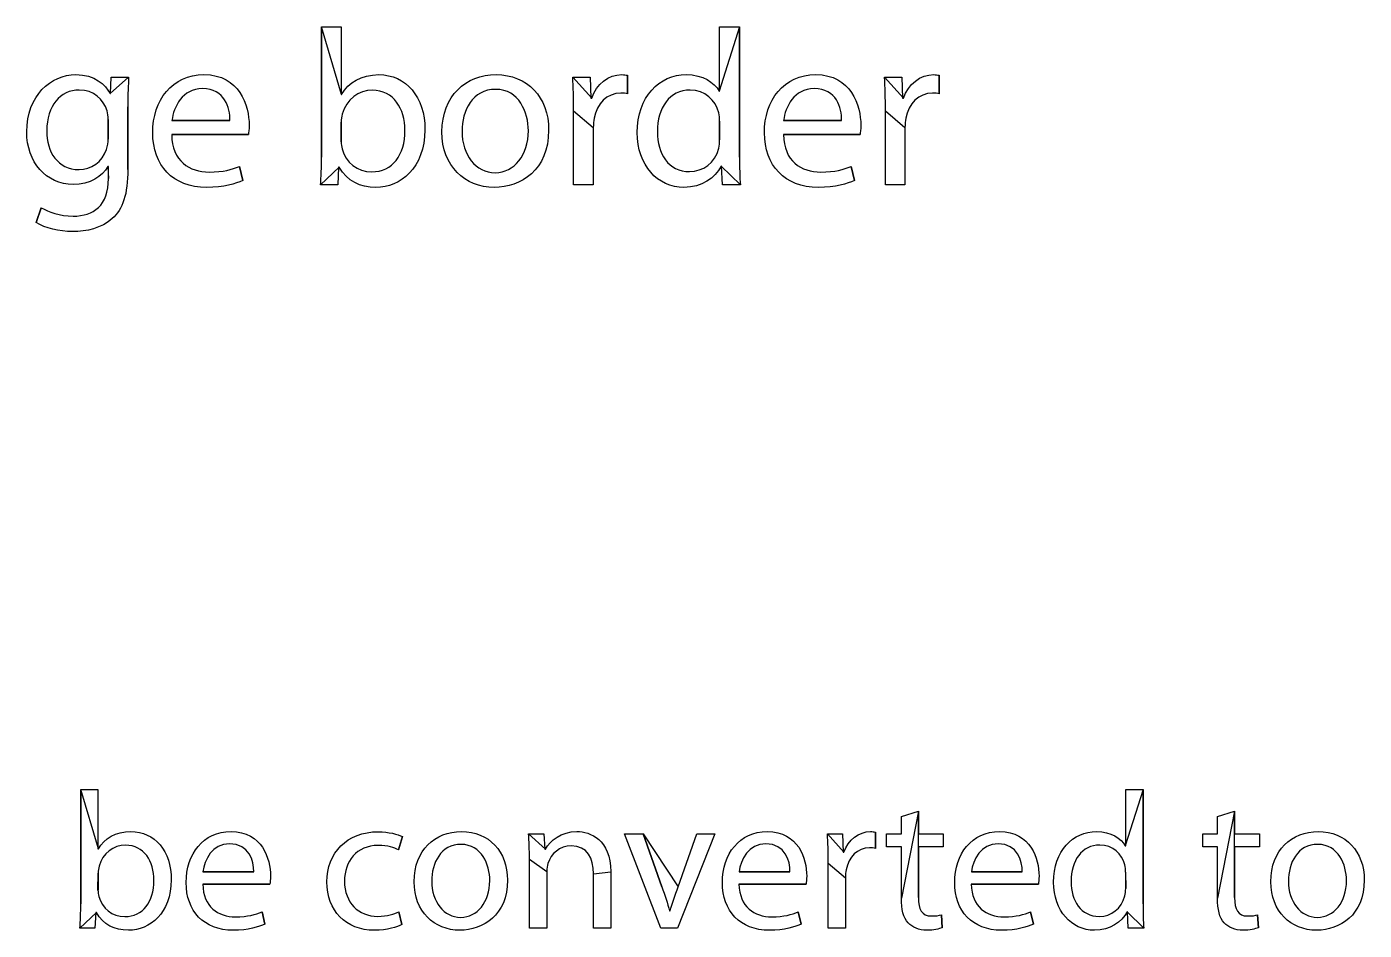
# Model space of a CAD drawing. Extents: x 1 to 901, y -2 to 434.
# Drawn here: x 807.8 to 884.8, y 328.2 to 380.2 of the extents above; entities that cross this region are included whole.
import ezdxf

# ---------------------------------------------------------------- set-up
doc = ezdxf.new("R2010")
doc.units = 0
doc.layers.add('Design_Template', color=7, linetype='CONTINUOUS')

msp = doc.modelspace()

# ---------------------------------------------------------------- linework, layer by layer
at = {"layer": 'Design_Template', "color": 7}
for points in [[(824.741396, 380.223755), (825.872597, 380.223755), (825.872597, 376.321005), (825.897771, 376.321005)], [(824.741396, 372.712667), (824.741396, 380.223755), (824.741396, 380.223755), (824.741396, 380.223755), (824.741396, 380.223755)], [(847.651271, 376.512733), (847.674821, 376.512733), (847.674821, 380.223755), (848.819015, 380.223755), (848.819015, 380.223755), (848.819015, 380.223755)], [(848.819015, 380.223755), (848.819015, 372.712667)], [(812.558039, 376.38438), (812.583213, 376.38438), (812.633561, 377.32136), (813.632397, 377.32136)], [(839.213954, 377.322163), (840.214413, 377.322163), (840.254204, 376.102002), (840.304552, 376.102002)], [(842.37206, 377.424043), (842.37206, 376.358709)], [(857.171878, 377.322163), (858.172338, 377.322163), (858.212129, 376.102002), (858.262477, 376.102002)], [(860.328361, 377.424043), (860.328361, 376.358709)], [(813.582861, 375.613456), (813.582861, 372.00592), (813.582861, 372.00592), (813.582861, 372.00592), (813.583673, 372.00592)], [(840.396315, 374.419769), (840.396315, 371.106643), (839.265113, 371.106643), (839.265113, 375.383222), (839.265925, 375.383222), (839.265925, 375.383222), (839.265925, 375.383222)], [(858.353428, 374.419769), (858.353428, 371.106643), (857.222226, 371.106643), (857.222226, 375.383222), (857.222226, 375.383222), (857.222226, 375.383222), (857.22385, 375.383222)], [(812.448411, 373.75233), (812.448411, 374.869808), (812.448411, 374.869808), (812.448411, 374.869808), (812.450847, 374.869808)], [(816.127861, 374.819269), (819.46787, 374.819269), (819.46787, 374.819269), (819.46787, 374.819269)], [(825.867725, 374.716586), (825.867725, 373.599108), (825.867725, 373.599108), (825.867725, 373.599108), (825.870161, 373.599108)], [(847.674009, 373.713824), (847.674009, 374.791994), (847.674009, 374.791994), (847.674009, 374.791994)], [(851.363204, 374.819269), (854.703212, 374.819269), (854.703212, 374.819269)], [(820.53167, 374.00984), (816.113244, 374.009037), (816.113244, 374.009037), (816.113244, 374.009037), (816.113244, 374.009037)], [(832.835212, 374.20237), (832.835212, 374.20237), (832.835212, 374.20237)], [(837.826141, 374.266547), (837.826141, 374.266547), (837.826141, 374.266547)], [(855.767824, 374.00984), (851.350211, 374.009037), (851.350211, 374.009037), (851.350211, 374.009037)], [(812.467901, 371.479671), (812.467901, 372.17278), (812.441103, 372.17278)], [(820.012763, 372.17278), (820.207657, 371.364153)], [(848.870987, 371.107446), (847.841293, 371.107446), (847.791758, 372.186417), (847.76496, 372.186417)], [(855.249729, 372.17278), (855.444624, 371.364153)], [(825.767842, 372.134274), (825.729675, 372.134274), (825.677703, 371.107446), (824.689424, 371.107446)], [(808.30771, 368.937469), (808.59518, 369.797437)], [(810.875448, 329.689368), (810.875448, 336.263475), (810.87626, 336.263475), (810.87626, 336.263475), (810.87626, 336.263475)], [(810.87626, 336.263475), (811.866163, 336.263475), (811.866163, 332.847667), (811.888089, 332.847667)], [(871.043511, 333.016933), (871.065436, 333.016933), (871.065436, 336.264277), (872.064272, 336.263475), (872.064272, 336.263475), (872.064272, 336.263475), (872.064272, 336.263475)], [(872.064272, 336.263475), (872.064272, 329.69017)], [(858.147164, 330.005439), (858.147164, 332.971207), (857.293688, 332.971207), (857.293688, 333.72368), (858.147164, 333.72368), (858.147164, 334.724035), (859.125698, 335.02727), (859.125698, 335.02727), (859.125698, 335.02727)], [(859.125698, 335.02727), (859.125698, 333.72368), (860.559798, 333.72368), (860.559798, 332.971207), (859.125698, 332.971207), (859.125698, 330.039131)], [(876.359264, 330.005439), (876.359264, 332.971207), (875.505788, 332.971207), (875.505788, 333.72368), (876.359264, 333.72368), (876.359264, 334.724035), (877.337798, 335.02727), (877.337798, 335.02727), (877.337798, 335.02727)], [(877.337798, 335.02727), (877.337798, 333.72368), (878.771899, 333.72368), (878.771899, 332.971207), (877.337798, 332.971207), (877.337798, 330.039131)], [(836.669765, 333.72368), (837.55816, 333.72368), (837.615005, 332.825205), (837.63693, 332.825205)], [(845.289797, 330.667261), (846.358469, 333.72368), (847.405216, 333.72368), (845.243509, 328.285501), (844.286901, 328.285501), (842.195031, 333.72368), (843.26614, 333.72368), (843.26614, 333.72368), (843.26614, 333.72368)], [(843.26614, 333.72368), (844.346181, 330.667261)], [(853.88303, 333.722878), (854.758432, 333.722878), (854.793351, 332.655939), (854.838014, 332.655939)], [(856.648099, 333.812725), (856.648099, 332.880558)], [(829.398568, 333.555216), (829.172003, 332.791512)], [(837.718137, 331.554505), (837.718137, 328.284699), (836.717677, 328.284699), (836.717677, 332.251625), (836.717677, 332.251625), (836.717677, 332.251625), (836.716053, 332.251625)], [(811.867787, 331.442998), (811.867787, 330.465907), (811.867787, 330.465907), (811.867787, 330.465907), (811.865351, 330.465907)], [(817.912772, 331.532846), (820.836193, 331.532846), (820.836193, 331.532846), (820.836193, 331.532846)], [(841.401647, 331.532043), (841.401647, 328.284699), (840.401187, 328.284699), (840.401187, 331.419734)], [(848.80115, 331.532846), (851.724571, 331.532846), (851.724571, 331.532846), (851.724571, 331.532846)], [(854.91922, 331.183884), (854.91922, 328.284699), (853.929317, 328.284699), (853.929317, 332.026204), (853.929317, 332.026204), (853.929317, 332.026204), (853.929317, 332.026204)], [(862.183109, 331.532846), (865.10653, 331.532846), (865.10653, 331.532846), (865.10653, 331.532846)], [(871.066248, 330.566183), (871.066248, 331.509581), (871.066248, 331.509581), (871.066248, 331.509581), (871.063812, 331.509581)], [(821.770876, 330.824495), (817.902215, 330.824495), (817.902215, 330.824495), (817.902215, 330.824495), (817.902215, 330.824495)], [(831.088468, 330.992959), (831.088468, 330.992959), (831.088468, 330.992959)], [(835.456546, 331.049915), (835.456546, 331.049915)], [(852.659253, 330.824495), (848.790593, 330.824495), (848.790593, 330.824495), (848.790593, 330.824495), (848.790593, 330.824495)], [(866.039588, 330.824495), (862.172552, 330.824495), (862.172552, 330.824495), (862.172552, 330.824495), (862.172552, 330.824495)], [(880.440685, 330.992959), (880.440685, 330.992959), (880.440685, 330.992959)], [(884.808763, 331.049915), (884.808763, 331.049915)], [(811.772776, 329.183976), (811.737857, 329.183976), (811.69157, 328.284699), (810.827537, 328.284699)], [(821.313685, 329.217669), (821.48503, 328.509318)], [(829.205297, 329.229702), (829.374206, 328.486856), (829.374206, 328.486856), (829.374206, 328.486856)], [(844.790379, 329.273824), (844.823673, 329.273824)], [(852.202063, 329.217669), (852.373408, 328.509318)], [(860.456667, 329.050007), (860.502954, 328.308765)], [(865.584022, 329.217669), (865.753743, 328.509318)], [(872.112183, 328.285501), (871.213231, 328.285501), (871.166944, 329.229702), (871.145018, 329.229702)], [(878.668767, 329.050007), (878.715054, 328.308765)]]:
    msp.add_lwpolyline(points, close=True, dxfattribs=at)
for points in [[(807.762005, 374.163062), (807.762005, 376.268862), (809.153066, 377.462549), (810.594475, 377.462549)], [(810.594475, 377.462549), (811.68751, 377.462549), (812.283563, 376.897794), (812.558039, 376.38438)], [(813.632397, 377.32136), (813.608847, 376.871321), (813.582861, 376.370742), (813.582861, 375.613456)], [(815.020209, 374.11172), (815.020209, 375.986484), (816.138418, 377.463352), (817.972052, 377.463352)], [(817.972052, 377.463352), (820.024132, 377.463352), (820.571461, 375.678435), (820.571461, 374.536089)], [(825.897771, 376.321005), (826.300554, 377.014114), (827.028973, 377.463352), (828.04405, 377.463352)], [(828.04405, 377.463352), (829.603207, 377.463352), (830.708423, 376.179014), (830.696242, 374.292217)], [(831.68046, 374.163864), (831.68046, 376.243993), (833.05528, 377.463352), (834.8004, 377.463352)], [(834.8004, 377.463352), (836.6048, 377.462549), (837.826141, 376.166179), (837.826141, 374.266547)], [(839.265925, 375.383222), (839.265925, 376.114837), (839.251308, 376.74377), (839.213954, 377.322163)], [(840.304552, 376.102002), (840.592022, 376.9363), (841.278214, 377.462549), (842.047236, 377.462549)], [(842.047236, 377.462549), (842.177165, 377.462549), (842.267304, 377.449714), (842.37206, 377.424043)], [(842.930758, 374.125358), (842.916141, 376.192652), (844.217064, 377.463352), (845.752672, 377.463352)], [(845.752672, 377.463352), (846.715776, 377.463352), (847.362177, 377.014114), (847.651271, 376.512733)], [(850.256364, 374.11172), (850.256364, 375.986484), (851.374572, 377.463352), (853.208207, 377.463352)], [(853.208207, 377.463352), (855.260286, 377.463352), (855.807615, 375.678435), (855.807615, 374.536089)], [(857.22385, 375.383222), (857.22385, 376.114837), (857.209233, 376.74377), (857.171878, 377.322163)], [(858.262477, 376.102002), (858.549947, 376.9363), (859.236138, 377.462549), (860.005161, 377.462549)], [(860.005161, 377.462549), (860.13509, 377.462549), (860.224417, 377.449714), (860.328361, 377.424043)], [(810.786934, 376.577712), (809.695523, 376.577712), (808.915132, 375.666402), (808.915132, 374.228041)], [(812.387507, 375.384025), (812.177995, 376.038627), (811.621733, 376.577712), (810.786934, 376.577712)], [(817.881914, 376.655527), (816.725538, 376.655527), (816.218, 375.603028), (816.127861, 374.819269)], [(819.46787, 374.819269), (819.480862, 375.538049), (819.168219, 376.655527), (817.881914, 376.655527)], [(827.675374, 376.565679), (826.894983, 376.565679), (826.169, 376.03943), (825.93269, 375.178659)], [(829.548799, 374.254513), (829.548799, 375.500345), (828.898338, 376.565679), (827.675374, 376.565679)], [(834.774414, 376.617021), (833.419896, 376.616218), (832.835212, 375.383222), (832.835212, 374.20237)], [(836.658396, 374.228041), (836.658396, 375.280539), (836.125684, 376.617021), (834.774414, 376.617021)], [(841.982271, 376.397215), (841.176706, 376.397215), (840.605827, 375.793954), (840.448287, 374.946018)], [(842.37206, 376.358709), (842.253499, 376.38438), (842.137374, 376.397215), (841.982271, 376.397215)], [(845.973552, 376.57691), (844.790379, 376.57691), (844.08957, 375.550082), (844.08957, 374.175897)], [(847.624473, 375.267704), (847.454752, 375.986484), (846.829465, 376.57691), (845.973552, 376.57691)], [(853.11888, 376.655527), (851.960881, 376.655527), (851.454966, 375.603028), (851.363204, 374.819269)], [(854.703212, 374.819269), (854.717829, 375.538049), (854.405185, 376.655527), (853.11888, 376.655527)], [(859.939384, 376.397215), (859.133819, 376.397215), (858.561315, 375.793954), (858.403776, 374.946018)], [(860.328361, 376.358709), (860.210612, 376.38438), (860.095299, 376.397215), (859.939384, 376.397215)], [(812.450847, 374.869808), (812.450847, 375.062338), (812.437854, 375.229198), (812.387507, 375.384025)], [(847.674009, 374.791994), (847.674009, 374.933183), (847.661016, 375.125713), (847.624473, 375.267704)], [(820.571461, 374.536089), (820.571461, 374.305053), (820.546287, 374.125358), (820.53167, 374.00984)], [(825.93269, 375.178659), (825.907516, 375.050305), (825.867725, 374.895479), (825.867725, 374.716586)], [(840.448287, 374.946018), (840.421489, 374.791994), (840.396315, 374.612299), (840.396315, 374.419769)], [(855.807615, 374.536089), (855.807615, 374.305053), (855.782441, 374.125358), (855.767824, 374.00984)], [(858.403776, 374.946018), (858.378602, 374.791994), (858.353428, 374.612299), (858.353428, 374.419769)], [(810.439371, 371.133116), (808.880213, 371.133116), (807.762005, 372.443124), (807.762005, 374.163062)], [(808.915132, 374.228041), (808.915132, 373.00788), (809.538795, 371.993887), (810.773941, 371.993887)], [(812.359896, 373.149069), (812.424861, 373.341599), (812.448411, 373.560602), (812.448411, 373.75233)], [(818.115787, 370.966257), (816.177397, 370.966257), (815.020209, 372.236957), (815.020209, 374.11172)], [(816.113244, 374.009037), (816.138418, 372.48163), (817.126697, 371.852698), (818.270079, 371.852698)], [(827.636395, 371.865534), (828.834185, 371.865534), (829.548799, 372.828185), (829.548799, 374.254513)], [(830.696242, 374.292217), (830.696242, 372.070097), (829.280007, 370.966257), (827.874329, 370.966257)], [(834.695644, 370.967059), (832.990315, 370.967059), (831.68046, 372.199253), (831.68046, 374.163864)], [(832.835212, 374.20237), (832.835212, 372.841823), (833.628595, 371.81339), (834.746804, 371.81339)], [(837.826141, 374.266547), (837.826141, 371.968216), (836.216635, 370.967059), (834.695644, 370.967059)], [(834.746804, 371.81339), (835.839839, 371.81339), (836.658396, 372.828185), (836.658396, 374.228041)], [(845.620306, 370.966257), (844.099315, 370.966257), (842.930758, 372.236957), (842.930758, 374.125358)], [(844.08957, 374.175897), (844.08957, 372.918032), (844.714857, 371.877567), (845.946754, 371.877567)], [(847.624473, 373.226081), (847.66264, 373.380105), (847.674009, 373.534932), (847.674009, 373.713824)], [(853.35113, 370.966257), (851.414363, 370.966257), (850.256364, 372.236957), (850.256364, 374.11172)], [(851.350211, 374.009037), (851.375384, 372.48163), (852.363663, 371.852698), (853.507046, 371.852698)], [(810.773941, 371.993887), (811.476374, 371.993887), (812.110594, 372.430289), (812.359896, 373.149069)], [(825.870161, 373.599108), (825.870161, 373.457117), (825.896959, 373.315928), (825.922133, 373.187575)], [(825.922133, 373.187575), (826.142202, 372.403816), (826.80728, 371.865534), (827.636395, 371.865534)], [(845.946754, 371.877567), (846.714152, 371.877567), (847.418209, 372.378948), (847.624473, 373.226081)], [(812.441103, 372.17278), (812.090292, 371.595189), (811.414657, 371.133116), (810.439371, 371.133116)], [(818.270079, 371.852698), (819.090261, 371.852698), (819.583182, 371.993887), (820.012763, 372.17278)], [(824.689424, 371.107446), (824.716222, 371.531012), (824.741396, 372.159944), (824.741396, 372.712667)], [(847.76496, 372.186417), (847.414149, 371.493308), (846.648375, 370.966257), (845.620306, 370.966257)], [(848.819015, 372.712667), (848.819015, 372.160747), (848.833632, 371.531012), (848.870987, 371.107446)], [(853.507046, 371.852698), (854.327228, 371.852698), (854.820149, 371.993887), (855.249729, 372.17278)], [(810.439371, 369.309694), (811.607928, 369.309694), (812.467901, 369.913758), (812.467901, 371.479671)], [(813.583673, 372.00592), (813.583673, 370.581196), (813.295391, 369.70759), (812.686345, 369.168505)], [(827.874329, 370.966257), (826.964008, 370.966257), (826.235589, 371.312811), (825.767842, 372.134274)], [(820.207657, 371.364153), (819.804875, 371.183655), (819.114623, 370.966257), (818.115787, 370.966257)], [(855.444624, 371.364153), (855.041841, 371.183655), (854.351589, 370.966257), (853.35113, 370.966257)], [(808.59518, 369.797437), (809.010955, 369.54073), (809.660604, 369.309694), (810.439371, 369.309694)], [(812.686345, 369.168505), (812.075675, 368.60375), (811.192152, 368.423252), (810.401204, 368.423252)], [(810.401204, 368.423252), (809.645987, 368.423252), (808.815249, 368.60375), (808.30771, 368.937469)], [(811.888089, 332.847667), (812.242148, 333.454137), (812.877992, 333.84722), (813.765575, 333.84722)], [(813.765575, 333.84722), (815.131462, 333.84722), (816.097003, 332.724127), (816.085634, 331.071575)], [(816.945607, 330.91354), (816.945607, 332.55486), (817.924141, 333.846418), (819.527962, 333.846418)], [(819.527962, 333.846418), (821.326678, 333.846418), (821.805794, 332.284516), (821.805794, 331.284963)], [(825.05404, 330.948035), (825.05404, 332.623048), (826.213663, 333.836791), (828.010755, 333.836791)], [(828.010755, 333.836791), (828.60356, 333.836791), (829.125715, 333.689987), (829.398568, 333.555216)], [(830.076639, 330.959266), (830.076639, 332.781084), (831.281738, 333.84722), (832.805977, 333.84722)], [(832.805977, 333.84722), (834.387873, 333.846418), (835.456546, 332.711291), (835.456546, 331.049915)], [(836.716053, 332.251625), (836.716053, 332.813974), (836.704684, 333.274442), (836.669765, 333.72368)], [(837.63693, 332.825205), (837.909783, 333.34263), (838.545627, 333.84722), (839.455948, 333.84722)], [(839.455948, 333.84722), (840.217661, 333.84722), (841.401647, 333.39718), (841.401647, 331.532043)], [(847.833985, 330.91354), (847.833985, 332.55486), (848.812519, 333.846418), (850.41634, 333.846418)], [(850.41634, 333.846418), (852.215056, 333.846418), (852.692548, 332.284516), (852.692548, 331.284963)], [(853.929317, 332.026204), (853.929317, 332.66717), (853.917949, 333.217486), (853.88303, 333.722878)], [(854.838014, 332.655939), (855.090565, 333.38595), (855.691491, 333.846418), (856.362253, 333.846418)], [(856.362253, 333.846418), (856.478378, 333.846418), (856.555524, 333.835187), (856.648099, 333.812725)], [(861.215944, 330.91354), (861.215944, 332.55486), (862.192854, 333.846418), (863.798299, 333.846418)], [(863.798299, 333.846418), (865.595391, 333.846418), (866.074507, 332.284516), (866.074507, 331.284963)], [(866.913367, 330.926375), (866.901998, 332.735358), (868.039696, 333.848022), (869.381221, 333.848022)], [(869.381221, 333.848022), (870.223329, 333.848022), (870.792584, 333.45494), (871.043511, 333.016933)], [(879.428856, 330.959266), (879.428856, 332.781084), (880.633955, 333.84722), (882.158194, 333.84722)], [(882.158194, 333.84722), (883.739278, 333.846418), (884.808763, 332.711291), (884.808763, 331.049915)], [(813.448871, 333.061055), (812.765115, 333.061055), (812.129271, 332.600586), (811.924632, 331.847312)], [(815.087611, 331.038684), (815.087611, 332.128887), (814.51998, 333.061055), (813.448871, 333.061055)], [(819.44838, 333.139671), (818.436552, 333.139671), (817.992354, 332.218735), (817.912772, 331.532846)], [(820.836193, 331.532846), (820.849186, 332.16258), (820.576333, 333.139671), (819.44838, 333.139671)], [(828.010755, 333.049824), (826.748, 333.049824), (826.065868, 332.128887), (826.065868, 330.993761)], [(829.172003, 332.791512), (828.932445, 332.926283), (828.558084, 333.049824), (828.010755, 333.049824)], [(832.7873, 333.105978), (831.604127, 333.105978), (831.088468, 332.026204), (831.088468, 330.992959)], [(834.434972, 331.017025), (834.434972, 331.937961), (833.970473, 333.105978), (832.7873, 333.105978)], [(839.127875, 333.02656), (838.468481, 333.02656), (837.957695, 332.566091), (837.78635, 332.014973)], [(840.401187, 331.419734), (840.401187, 332.296549), (840.07149, 333.02656), (839.127875, 333.02656)], [(850.336758, 333.139671), (849.32493, 333.139671), (848.880732, 332.218735), (848.80115, 331.532846)], [(851.724571, 331.532846), (851.737564, 332.16258), (851.463087, 333.139671), (850.336758, 333.139671)], [(856.307033, 332.91425), (855.602976, 332.91425), (855.101934, 332.385594), (854.965508, 331.644353)], [(856.648099, 332.880558), (856.546591, 332.902217), (856.443459, 332.91425), (856.307033, 332.91425)], [(863.718717, 333.139671), (862.706889, 333.139671), (862.262691, 332.218735), (862.183109, 331.532846)], [(865.10653, 331.532846), (865.119523, 332.16258), (864.84667, 333.139671), (863.718717, 333.139671)], [(869.572867, 333.071483), (868.539113, 333.071483), (867.923571, 332.173009), (867.923571, 330.970497)], [(871.015901, 331.925126), (870.868105, 332.55486), (870.3224, 333.071483), (869.572867, 333.071483)], [(882.137893, 333.105978), (880.952283, 333.105978), (880.440685, 332.026204), (880.440685, 330.992959)], [(883.78719, 331.017025), (883.78719, 331.937961), (883.321066, 333.105978), (882.137893, 333.105978)], [(811.924632, 331.847312), (811.901082, 331.735002), (811.867787, 331.599429), (811.867787, 331.442998)], [(837.78635, 332.014973), (837.740062, 331.891433), (837.718137, 331.722969), (837.718137, 331.554505)], [(854.965508, 331.644353), (854.943582, 331.509581), (854.91922, 331.352348), (854.91922, 331.183884)], [(871.063812, 331.509581), (871.063812, 331.632319), (871.050819, 331.801586), (871.015901, 331.925126)], [(813.413952, 328.948929), (814.460699, 328.948929), (815.087611, 329.792051), (815.087611, 331.038684)], [(816.085634, 331.071575), (816.085634, 329.127821), (814.845616, 328.161159), (813.616155, 328.161159)], [(819.653019, 328.160357), (817.957435, 328.160357), (816.945607, 329.273021), (816.945607, 330.91354)], [(817.902215, 330.824495), (817.924141, 329.487211), (818.79061, 328.936093), (819.789446, 328.936093)], [(821.805794, 331.284963), (821.805794, 331.082806), (821.782244, 330.925573), (821.770876, 330.824495)], [(827.794747, 328.161159), (826.134081, 328.161159), (825.05404, 329.285054), (825.05404, 330.948035)], [(826.065868, 330.993761), (826.065868, 329.735094), (826.884426, 328.96016), (827.97746, 328.96016)], [(832.715839, 328.161159), (831.226518, 328.161159), (830.076639, 329.240131), (830.076639, 330.959266)], [(831.088468, 330.992959), (831.088468, 329.801677), (831.78278, 328.904005), (832.762938, 328.904005)], [(835.456546, 331.049915), (835.456546, 329.037974), (834.048431, 328.161159), (832.715839, 328.161159)], [(832.762938, 328.904005), (833.717922, 328.904005), (834.434972, 329.789644), (834.434972, 331.017025)], [(844.346181, 330.667261), (844.528895, 330.1731), (844.675878, 329.723061), (844.790379, 329.273824)], [(844.823673, 329.273824), (844.948731, 329.723863), (845.109519, 330.1731), (845.289797, 330.667261)], [(850.541397, 328.160357), (848.847437, 328.160357), (847.833985, 329.273021), (847.833985, 330.91354)], [(848.790593, 330.824495), (848.812519, 329.487211), (849.678988, 328.936093), (850.677824, 328.936093)], [(852.692548, 331.284963), (852.692548, 331.082806), (852.670622, 330.925573), (852.659253, 330.824495)], [(863.923357, 328.160357), (862.226148, 328.160357), (861.215944, 329.273021), (861.215944, 330.91354)], [(862.172552, 330.824495), (862.194478, 329.487211), (863.059323, 328.936093), (864.059783, 328.936093)], [(866.074507, 331.284963), (866.074507, 331.082806), (866.052581, 330.925573), (866.039588, 330.824495)], [(869.268344, 328.161961), (867.935752, 328.161961), (866.913367, 329.274626), (866.913367, 330.926375)], [(867.923571, 330.970497), (867.923571, 329.869063), (868.4709, 328.959357), (869.550942, 328.959357)], [(871.018337, 330.139408), (871.053255, 330.274179), (871.066248, 330.40895), (871.066248, 330.566183)], [(882.068056, 328.161159), (880.577111, 328.161159), (879.428856, 329.240131), (879.428856, 330.959266)], [(880.440685, 330.992959), (880.440685, 329.801677), (881.134185, 328.904005), (882.112719, 328.904005)], [(884.808763, 331.049915), (884.808763, 329.037974), (883.399024, 328.161159), (882.068056, 328.161159)], [(882.112719, 328.904005), (883.069327, 328.904005), (883.78719, 329.789644), (883.78719, 331.017025)], [(811.865351, 330.465907), (811.865351, 330.342367), (811.887277, 330.218024), (811.911639, 330.106517)], [(811.911639, 330.106517), (812.103285, 329.42143), (812.683909, 328.948929), (813.413952, 328.948929)], [(858.534517, 328.588737), (858.250296, 328.880741), (858.147164, 329.364473), (858.147164, 330.005439)], [(859.125698, 330.039131), (859.125698, 329.364473), (859.318969, 328.982621), (859.876043, 328.982621)], [(869.550942, 328.959357), (870.221705, 328.959357), (870.835623, 329.397364), (871.018337, 330.139408)], [(876.748242, 328.588737), (876.460772, 328.880741), (876.359264, 329.364473), (876.359264, 330.005439)], [(877.337798, 330.039131), (877.337798, 329.364473), (877.531069, 328.982621), (878.088143, 328.982621)], [(810.827537, 328.284699), (810.851086, 328.65532), (810.875448, 329.205636), (810.875448, 329.689368)], [(813.616155, 328.161159), (812.820335, 328.161159), (812.182055, 328.465196), (811.772776, 329.183976)], [(819.789446, 328.936093), (820.506496, 328.936093), (820.937701, 329.059634), (821.313685, 329.217669)], [(827.97746, 328.96016), (828.545091, 328.96016), (828.921076, 329.106162), (829.205297, 329.229702)], [(850.677824, 328.936093), (851.394874, 328.936093), (851.827703, 329.059634), (852.202063, 329.217669)], [(859.876043, 328.982621), (860.148895, 328.982621), (860.308871, 329.005083), (860.456667, 329.050007)], [(864.059783, 328.936093), (864.776833, 328.936093), (865.208038, 329.059634), (865.584022, 329.217669)], [(871.145018, 329.229702), (870.837247, 328.622429), (870.166484, 328.161961), (869.268344, 328.161961)], [(872.064272, 329.69017), (872.064272, 329.206438), (872.077265, 328.656122), (872.112183, 328.285501)], [(878.088143, 328.982621), (878.36262, 328.982621), (878.520972, 329.005083), (878.668767, 329.050007)], [(821.48503, 328.509318), (821.130971, 328.352085), (820.528422, 328.160357), (819.653019, 328.160357)], [(829.374206, 328.486856), (829.114346, 328.352085), (828.533723, 328.161159), (827.794747, 328.161159)], [(852.373408, 328.509318), (852.020973, 328.352085), (851.418424, 328.160357), (850.541397, 328.160357)], [(859.614559, 328.161961), (859.15006, 328.161961), (858.774076, 328.319194), (858.534517, 328.588737)], [(860.502954, 328.308765), (860.311308, 328.229347), (860.003536, 328.161961), (859.614559, 328.161961)], [(865.753743, 328.509318), (865.399684, 328.352085), (864.797135, 328.160357), (863.923357, 328.160357)], [(877.828283, 328.161961), (877.36216, 328.161961), (876.986176, 328.319194), (876.748242, 328.588737)], [(878.715054, 328.308765), (878.523408, 328.229347), (878.215637, 328.161961), (877.828283, 328.161961)]]:
    msp.add_open_spline(points, degree=3, dxfattribs=at)

doc.saveas('drawing.dxf')
